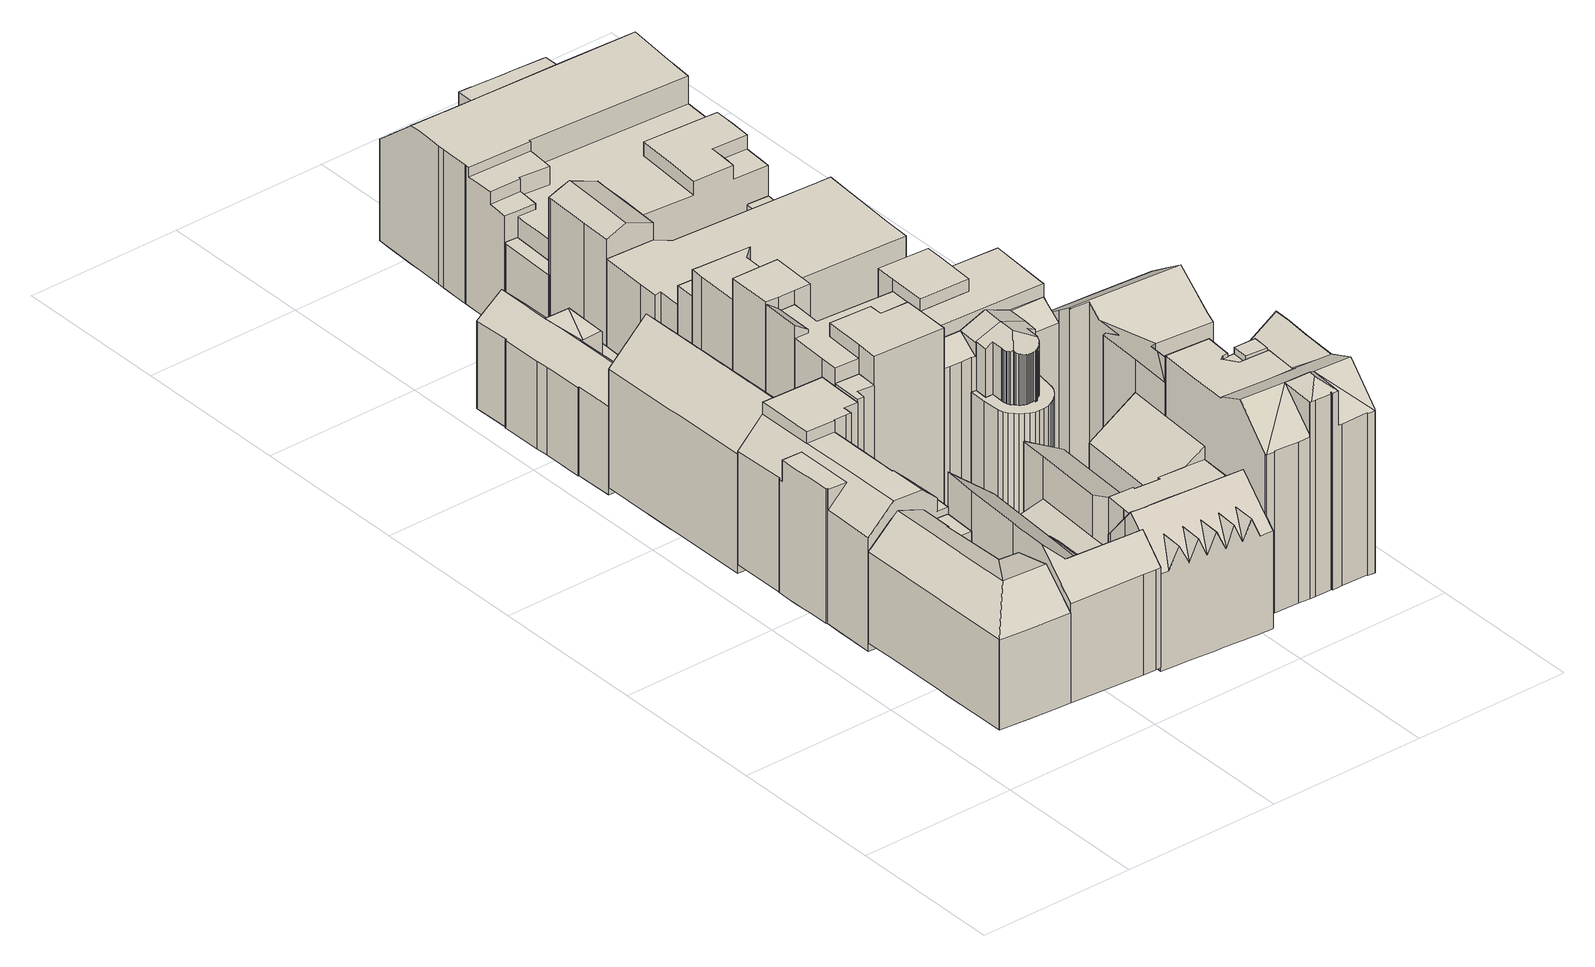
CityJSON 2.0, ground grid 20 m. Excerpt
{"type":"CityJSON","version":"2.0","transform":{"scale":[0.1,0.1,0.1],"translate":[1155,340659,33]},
"CityObjects":{
"building1":{"type":"Building","attributes":{"measuredHeight":15.45,"roofType":"SATTELDACH","HoeheDach":"55","NiedrigsteTraufeDesGebaeudes":"51","Blattnummer":"102081","HoeheGrund":"40"},"geometry":[{"type":"Solid","lod":"2","boundaries":[[[[0,1,2,3]],[[3,4,5,0]],[[6,2,1,7]],[[8,9,10,11]],[[12,13,14,15,16,17,18,19,20,21,22]],[[23,24,25,26,27,28,17,16,15,14,13,12,22,29]],[[7,30,31,32,33,8,11,34,35,36,37,38,28,27,26,25,24,23,29,39,40,6]],[[41,42,43,44,45,46,18,17]],[[20,19,18,47,48,49,5,4,21]],[[21,4,3,2,6,40,39,29,22]],[[37,36,35,44,43,42,41,38]],[[48,47,9,8,33,32,31,49]],[[44,35,34,11,10,45]],[[30,7,1,0,5,49,31]],[[38,41,17,28]],[[46,45,10,9,47,18]]]]}]},
"building2":{"type":"Building","attributes":{"measuredHeight":19.48,"roofType":"PULTDACH","HoeheDach":"58","NiedrigsteTraufeDesGebaeudes":"53","Blattnummer":"102081","HoeheGrund":"39"},"geometry":[{"type":"Solid","lod":"2","boundaries":[[[[50,51,52,53,54,55,56,57]],[[58,59,60,61]],[[62,63,64,65,66,67]],[[68,69,70,71]],[[71,70,72,73]],[[74,57,56]],[[55,54,75]],[[76,53,52,77]],[[78,79,80,81]],[[81,80,82,83]],[[67,60,59,62]],[[84,85,86,87]],[[87,86,88,89]],[[89,88,90,91]],[[91,90,92,93]],[[93,92,94,95]],[[74,56,55,75,96,97,98,99,100,81,83,72,70,69]],[[101,102,103,77,52,51,50,57,74,69,68]],[[83,82,104,105,85,84,106,107,108,73,72]],[[109,110,111,112,63,62,59,58,98,97,113]],[[61,60,67,66,65,114,115,116,117,118,119]],[[79,78,120,121,122,119,118,123,124,125,126,127,128]],[[89,91,93,95,129,130,127,126,125,124,123,118,117,116,115,114,131,112,111,110,109,113,132,133,76,77,103,102,101,68,71,73,108,107,106,84,87]],[[80,79,128,134,135,94,92,90,88,86,85,105,104,82]],[[100,99,98,58,61,119,122,121,120,78,81]],[[97,96,75,54,53,76,133,132,113]],[[112,131,114,65,64,63]],[[129,95,94,135,134,130]],[[130,134,128,127]]]]}]},
"building3":{"type":"Building","children":["building3-1","building3-2"]},
"building3-1":{"type":"BuildingPart","attributes":{"measuredHeight":18.02,"roofType":"PULTDACH","HoeheDach":"58","NiedrigsteTraufeDesGebaeudes":"52","Blattnummer":"102081","HoeheGrund":"40"},"parents":["building3"],"geometry":[{"type":"Solid","lod":"2","boundaries":[[[[136,137,138,139,140,141,142,143,144,145]],[[146,147,148,149]],[[149,148,150,35]],[[151,143,142,7]],[[7,142,141,6]],[[6,141,140,152]],[[152,140,139,153]],[[153,139,138,154]],[[155,156,157,158]],[[158,157,159,160]],[[161,162,163,146,149,35,164,11,151,7,6,152,153,154,165,155,158,160]],[[150,145,144,143,151,11,164,35]],[[166,162,161,160,159,167]],[[155,165,154,138,137,156]],[[163,162,166,168,147,146]],[[167,159,157,156,137,136]],[[148,147,168,166,167,136,145,150]]]]}]},
"building3-2":{"type":"BuildingPart","attributes":{"measuredHeight":11.21,"roofType":"PULTDACH","HoeheDach":"52","NiedrigsteTraufeDesGebaeudes":"51","Blattnummer":"102081","HoeheGrund":"41"},"parents":["building3"],"geometry":[{"type":"Solid","lod":"2","boundaries":[[[[169,170,171,172]],[[173,174,175,176]],[[173,172,171,174]],[[174,171,170,175]],[[175,170,169,176]],[[176,169,172,173]]]]}]},
"building4":{"type":"Building","attributes":{"measuredHeight":20.31,"roofType":"SATTELDACH","HoeheDach":"58","NiedrigsteTraufeDesGebaeudes":"52","Blattnummer":"102081","HoeheGrund":"37"},"geometry":[{"type":"Solid","lod":"2","boundaries":[[[[177,178,179,180,181,182]],[[180,183,184,185,181]],[[186,185,184,187]],[[187,184,183,188]],[[189,190,191,179,178,177,182,192]],[[193,188,183,180,179,191]],[[181,185,186,194,192,182]],[[188,193,191,190,189,192,194,186,187]]]]}]},
"building5":{"type":"Building","attributes":{"measuredHeight":9.86,"roofType":"PULTDACH","HoeheDach":"50","NiedrigsteTraufeDesGebaeudes":"48","Blattnummer":"102081","HoeheGrund":"40"},"geometry":[{"type":"Solid","lod":"2","boundaries":[[[[195,196,197,198,199,200,201]],[[202,203,204,205,206,207,208]],[[202,201,200,203]],[[203,200,199,204]],[[204,199,198,205]],[[205,198,197,206]],[[206,197,196,207]],[[207,196,195,208]],[[208,195,201,202]]]]}]},
"building6":{"type":"Building","children":["building6-1","building6-2","building6-3"]},
"building6-1":{"type":"BuildingPart","attributes":{"measuredHeight":5.48,"roofType":"FLACHDACH","HoeheDach":"42","NiedrigsteTraufeDesGebaeudes":"42","Blattnummer":"102081","HoeheGrund":"36"},"parents":["building6"],"geometry":[{"type":"Solid","lod":"2","boundaries":[[[[209,210,211,212,213,214,215,216,217,218,219]],[[220,221,222,223,224,225,226,227,228,229,230]],[[230,229,210,209]],[[229,228,211,210]],[[228,227,212,211]],[[227,226,213,212]],[[226,225,214,213]],[[225,224,215,214]],[[224,223,216,215]],[[223,222,217,216]],[[222,221,218,217]],[[221,220,219,218]],[[220,230,209,219]]]]}]},
"building6-2":{"type":"BuildingPart","attributes":{"measuredHeight":4.28,"roofType":"FLACHDACH","HoeheDach":"41","NiedrigsteTraufeDesGebaeudes":"41","Blattnummer":"102081","HoeheGrund":"37"},"parents":["building6"],"geometry":[{"type":"Solid","lod":"2","boundaries":[[[[231,232,233,234,235,236,237]],[[238,239,240,241,242,243,244]],[[244,243,232,231]],[[243,242,233,232]],[[242,241,234,233]],[[241,240,235,234]],[[240,239,236,235]],[[239,238,237,236]],[[238,244,231,237]]]]}]},
"building6-3":{"type":"BuildingPart","attributes":{"measuredHeight":14.15,"roofType":"SATTELDACH","HoeheDach":"51","NiedrigsteTraufeDesGebaeudes":"48","Blattnummer":"102081","HoeheGrund":"36"},"parents":["building6"],"geometry":[{"type":"Solid","lod":"2","boundaries":[[[[245,246,247]],[[248,249,245,247]],[[246,250,251,252]],[[245,253,254,250,246]],[[249,255,253,245]],[[255,256,257,254,253]],[[258,259,260,261]],[[262,263,264,265]],[[265,264,266,267]],[[267,266,268,269]],[[269,268,270,271]],[[272,257,256,273]],[[274,275,276,277,273,256,255,249,248,278]],[[279,280,281,271,270,282,283,284,259,258]],[[277,276,275,274,285,286,287,288,262,265,267,269,271,281,280,279,258,261,289,290,291,292,293,294,295,296,297,272,273]],[[284,283,282,270,268,266,264,263,298,299,247,300,301,302,303,304,260,259]],[[301,300,247,246,252,305,306,307,302]],[[308,309,310,287,286,285,274,278]],[[257,272,297,296,251,250,254]],[[305,252,251,296,295,294]],[[306,305,294,293,292,307]],[[288,287,310,298,263,262]],[[302,307,292,291,290,303]],[[289,261,260,304,303,290]],[[299,298,310,309,308,278,248,247]]]]}]},
"building7":{"type":"Building","children":["building7-1","building7-2"]},
"building7-1":{"type":"BuildingPart","attributes":{"measuredHeight":17.46,"roofType":"SATTELDACH","HoeheDach":"57","NiedrigsteTraufeDesGebaeudes":"51","Blattnummer":"102081","HoeheGrund":"39"},"parents":["building7"],"geometry":[{"type":"Solid","lod":"2","boundaries":[[[[311,312,313,314,315,316,317,318]],[[319,320,321,322,323,324,325,326,327]],[[328,329,330]],[[331,332,312]],[[333,329,328]],[[334,335,336,337,338,339,340,341,342,332]],[[343,344,333]],[[345,344,343]],[[346,347,345]],[[348,347,346]],[[349,350,351]],[[336,352,353,354,355,356]],[[357,350,349]],[[358,359,357]],[[360,361,359,358]],[[362,317,316,363]],[[363,316,315,364]],[[365,327,326,366]],[[366,326,325,367]],[[367,325,324,368]],[[368,324,323,369]],[[369,323,322,370]],[[371,319,327,365]],[[312,332,313]],[[313,332,342,314]],[[320,341,340,321]],[[372,339,338,373]],[[356,337,336]],[[374,355,354,375]],[[375,354,353,376]],[[335,352,336]],[[377,378,379,380]],[[380,379,381,382]],[[330,329,333,344,345,347,348,351,350,357,359,361,383,384,381,379,378,385,386,387,388,389,390,391,392,393,394,331,312,311,318,395]],[[396,397,398,399,400,401,402,403,404,405,406,407,408,409,410,382,381,384,383,361,360,358,357,349,351,348,346,345,343,333,328,330,395,411]],[[378,377,412,413,414,415,376,353,352,335,334,416,417,385]],[[331,394,393,392,391,390,389,388,387,386,385,417,416,334,332]],[[376,415,414,413,412,377,380,382,410,409,408,407,406,405,404,403,402,401,400,399,398,397,396,411,418,362,363,364,419,420,371,365,366,367,368,369,370,421,372,373,422,374,375]],[[338,337,356,355,374,422,373]],[[342,341,320,319,371,420,419]],[[372,421,370,322,321,340,339]],[[314,342,419,364,315]],[[395,318,317,362,418,411]]]]}]},
"building7-2":{"type":"BuildingPart","attributes":{"measuredHeight":7.31,"roofType":"FLACHDACH","HoeheDach":"46","NiedrigsteTraufeDesGebaeudes":"46","Blattnummer":"102081","HoeheGrund":"39"},"parents":["building7"],"geometry":[{"type":"Solid","lod":"2","boundaries":[[[[370,374,373,372]],[[423,424,425,426]],[[426,425,374,370]],[[425,424,373,374]],[[424,423,372,373]],[[423,426,370,372]]]]}]},
"building8":{"type":"Building","children":["building8-1","building8-2","building8-3","building8-4","building8-5","building8-6"]},
"building8-1":{"type":"BuildingPart","attributes":{"measuredHeight":26.69,"roofType":"FLACHDACH","HoeheDach":"67","NiedrigsteTraufeDesGebaeudes":"60","Blattnummer":"102081","HoeheGrund":"40"},"parents":["building8"],"geometry":[{"type":"Solid","lod":"2","boundaries":[[[[427,428,429,430]],[[431,432,433,434,435,436,428,427]],[[437,438,439,440,428,441]],[[442,443,444,445,446,447,448,439,438]],[[440,449,428]],[[448,449,440,439]],[[450,451,452,453,449,454]],[[453,455,456,449]],[[457,458,459,460,461]],[[462,427,430,463]],[[464,435,434,465]],[[465,434,433,466]],[[466,433,432,467]],[[432,431,467]],[[467,431,427,462]],[[468,469,470,471]],[[471,470,472,473]],[[473,472,474,475]],[[475,474,476,477]],[[436,441,428]],[[478,437,441,479]],[[480,447,446,481]],[[481,446,445,482]],[[482,445,444,483]],[[449,448,454]],[[484,452,451,485]],[[485,451,450,486]],[[487,455,453,488]],[[489,461,460]],[[490,491,492,493]],[[493,492,494,495]],[[495,494,496,497]],[[497,496,498,499]],[[500,489,460,501,502,503,504,505,506,476,474,472,470,469,507,508]],[[430,429,509,508,507,469,468,510,511,512,463]],[[455,487,513,514,515,516,458,457,456]],[[499,517,515,514,513,487,488,484,485,486,518,480,481,482,483,519,520,521,478,479,464,465,466,467,462,463,512,511,510,468,471,473,475,477,522,523,524,525,526,527,490,493,495,497]],[[428,449,456,457,461,528,509,429]],[[504,503,502,526,525,524,523,505]],[[518,486,450,454,448,447,480]],[[515,517,499,498,529,516]],[[501,459,491,490,527,526,502]],[[488,453,452,484]],[[459,501,460]],[[519,483,444,443,442,520]],[[521,520,442,438,437,478]],[[506,505,523,522,477,476]],[[528,461,489,500,508,509]],[[479,441,436,435,464]],[[458,516,529,498,496,494,492,491,459]]]]}]},
"building8-2":{"type":"BuildingPart","attributes":{"measuredHeight":12.61,"roofType":"FLACHDACH","HoeheDach":"53","NiedrigsteTraufeDesGebaeudes":"53","Blattnummer":"102081","HoeheGrund":"41"},"parents":["building8"],"geometry":[{"type":"Solid","lod":"2","boundaries":[[[[530,531,532,533]],[[534,535,536,537]],[[537,536,531,530]],[[536,535,532,531]],[[535,534,533,532]],[[534,537,530,533]]]]}]},
"building8-3":{"type":"BuildingPart","attributes":{"measuredHeight":23.19,"roofType":"FLACHDACH","HoeheDach":"64","NiedrigsteTraufeDesGebaeudes":"64","Blattnummer":"102081","HoeheGrund":"40"},"parents":["building8"],"geometry":[{"type":"Solid","lod":"2","boundaries":[[[[538,539,540,541]],[[542,543,544,545]],[[545,544,539,538]],[[544,543,540,539]],[[543,542,541,540]],[[542,545,538,541]]]]}]},
"building8-4":{"type":"BuildingPart","attributes":{"measuredHeight":22.94,"roofType":"SATTELDACH","HoeheDach":"60","NiedrigsteTraufeDesGebaeudes":"56","Blattnummer":"102081","HoeheGrund":"37"},"parents":["building8"],"geometry":[{"type":"Solid","lod":"2","boundaries":[[[[546,547,548]],[[549,550,551]],[[552,546,548,553]],[[554,555,556,557]],[[557,556,558,559]],[[560,561,562,563]],[[563,562,564,565]],[[566,567,568,569]],[[570,571,572,573]],[[574,575,576,577]],[[577,578,570,573,579,580,581,582,552,553,554,557,559,583,566,569,584,585,586,587,588,589,560,563,565,590,574]],[[551,550,561,560,589,588]],[[587,586,585,591,592,549,551,588]],[[579,573,572,593,594,580]],[[571,570,578,577,576,595]],[[596,575,574,590,565,564]],[[568,597,591,585,584,569]],[[581,580,594,598]],[[558,599,567,566,583,559]],[[552,582,581,598,547,546]],[[548,555,554,553]],[[600,595,576,575,596,564,562,561,550]],[[549,592,591,597,593,572,571,595,600,550]],[[547,598,594,593,597,568,567,599,558,556,555,548]]]]}]},
"building8-5":{"type":"BuildingPart","attributes":{"measuredHeight":7.15,"roofType":"FLACHDACH","HoeheDach":"47","NiedrigsteTraufeDesGebaeudes":"47","Blattnummer":"102081","HoeheGrund":"40"},"parents":["building8"],"geometry":[{"type":"Solid","lod":"2","boundaries":[[[[601,602,603,604,605,606,607,608,609,610,611,612,613]],[[614,615,616,617,618,619,620,621,622,623,624,625,626]],[[626,625,602,601]],[[625,624,603,602]],[[624,623,604,603]],[[623,622,605,604]],[[622,621,606,605]],[[621,620,607,606]],[[620,619,608,607]],[[619,618,609,608]],[[618,617,610,609]],[[617,616,611,610]],[[616,615,612,611]],[[615,614,613,612]],[[614,626,601,613]]]]}]},
"building8-6":{"type":"BuildingPart","attributes":{"measuredHeight":22.42,"roofType":"FLACHDACH","HoeheDach":"63","NiedrigsteTraufeDesGebaeudes":"63","Blattnummer":"102081","HoeheGrund":"41"},"parents":["building8"],"geometry":[{"type":"Solid","lod":"2","boundaries":[[[[538,541,627,628,629,630]],[[631,632,633,634,635,636]],[[636,635,541,538]],[[635,634,627,541]],[[634,633,628,627]],[[633,632,629,628]],[[632,631,630,629]],[[631,636,538,630]]]]}]},
"building9":{"type":"Building","children":["building9-1","building9-2","building9-3","building9-4","building9-5","building9-6","building9-7","building9-8","building9-9","building9-10","building9-11","building9-12","building9-13","building9-14","building9-15","building9-16","building9-17","building9-18","building9-19","building9-20","building9-21"]},
"building9-1":{"type":"BuildingPart","attributes":{"measuredHeight":20.17,"roofType":"FLACHDACH","HoeheDach":"57","NiedrigsteTraufeDesGebaeudes":"57","Blattnummer":"102081","HoeheGrund":"37"},"parents":["building9"],"geometry":[{"type":"Solid","lod":"2","boundaries":[[[[637,638,639,640,641,642]],[[643,644,645,646,647,648]],[[648,647,638,637]],[[647,646,639,638]],[[646,645,640,639]],[[645,644,641,640]],[[644,643,642,641]],[[643,648,637,642]]]]}]},
"building9-2":{"type":"BuildingPart","attributes":{"measuredHeight":13.59,"roofType":"FLACHDACH","HoeheDach":"52","NiedrigsteTraufeDesGebaeudes":"52","Blattnummer":"102081","HoeheGrund":"39"},"parents":["building9"],"geometry":[{"type":"Solid","lod":"2","boundaries":[[[[649,650,651,652,653,654,655,656,657,658,659,660,661,662,663,664,665,666,667,668,669,670,671,672,673,674,675,676,677,678,679,680,681,682,683,684,685,686,687,688,689,690,691,692,693,694,695,696,697,698,699,700,701,702,703,704,705,706,707,708,709]],[[710,711,712,713,714,715,716,717,718,719,720,721,722,723,724,725,726,727,728,729,730,731,732,733,734,735,736,737,738,739,740,741,742,743,744,745,746,747,748,749,750,751,752,753,754,755,756,757,758,759,760,761,762,763,764,765,766,767,768,769,770]],[[770,769,650,649]],[[769,768,651,650]],[[768,767,652,651]],[[767,766,653,652]],[[766,765,654,653]],[[765,764,655,654]],[[764,763,656,655]],[[763,762,657,656]],[[762,761,658,657]],[[761,760,659,658]],[[760,759,660,659]],[[759,758,661,660]],[[758,757,662,661]],[[757,756,663,662]],[[756,755,664,663]],[[755,754,665,664]],[[754,753,666,665]],[[753,752,667,666]],[[752,751,668,667]],[[751,750,669,668]],[[750,749,670,669]],[[749,748,671,670]],[[748,747,672,671]],[[747,746,673,672]],[[746,745,674,673]],[[745,744,675,674]],[[744,743,676,675]],[[743,742,677,676]],[[742,741,678,677]],[[741,740,679,678]],[[740,739,680,679]],[[739,738,681,680]],[[738,737,682,681]],[[737,736,683,682]],[[736,735,684,683]],[[735,734,685,684]],[[734,733,686,685]],[[733,732,687,686]],[[732,731,688,687]],[[731,730,689,688]],[[730,729,690,689]],[[729,728,691,690]],[[728,727,692,691]],[[727,726,693,692]],[[726,725,694,693]],[[725,724,695,694]],[[724,723,696,695]],[[723,722,697,696]],[[722,721,698,697]],[[721,720,699,698]],[[720,719,700,699]],[[719,718,701,700]],[[718,717,702,701]],[[717,716,703,702]],[[716,715,704,703]],[[715,714,705,704]],[[714,713,706,705]],[[713,712,707,706]],[[712,711,708,707]],[[711,710,709,708]],[[710,770,649,709]]]]}]},
"building9-3":{"type":"BuildingPart","attributes":{"measuredHeight":18.76,"roofType":"FLACHDACH","HoeheDach":"55","NiedrigsteTraufeDesGebaeudes":"55","Blattnummer":"102081","HoeheGrund":"36"},"parents":["building9"],"geometry":[{"type":"Solid","lod":"2","boundaries":[[[[771,772,773,774]],[[775,776,777,778]],[[778,777,772,771]],[[777,776,773,772]],[[776,775,774,773]],[[775,778,771,774]]]]}]},
"building9-4":{"type":"BuildingPart","attributes":{"measuredHeight":21.08,"roofType":"FLACHDACH","HoeheDach":"57","NiedrigsteTraufeDesGebaeudes":"57","Blattnummer":"102081","HoeheGrund":"36"},"parents":["building9"],"geometry":[{"type":"Solid","lod":"2","boundaries":[[[[779,780,781,782,783]],[[784,785,786,787,788]],[[788,787,780,779]],[[787,786,781,780]],[[786,785,782,781]],[[785,784,783,782]],[[784,788,779,783]]]]}]},
"building9-5":{"type":"BuildingPart","attributes":{"measuredHeight":9.81,"roofType":"FLACHDACH","HoeheDach":"44","NiedrigsteTraufeDesGebaeudes":"44","Blattnummer":"102081","HoeheGrund":"34"},"parents":["building9"],"geometry":[{"type":"Solid","lod":"2","boundaries":[[[[789,790,791,792,793,794]],[[795,796,797,798,799,800]],[[800,799,790,789]],[[799,798,791,790]],[[798,797,792,791]],[[797,796,793,792]],[[796,795,794,793]],[[795,800,789,794]]]]}]},
"building9-6":{"type":"BuildingPart","attributes":{"measuredHeight":9.54,"roofType":"FLACHDACH","HoeheDach":"45","NiedrigsteTraufeDesGebaeudes":"45","Blattnummer":"102081","HoeheGrund":"36"},"parents":["building9"],"geometry":[{"type":"Solid","lod":"2","boundaries":[[[[801,802,803,804,805]],[[806,807,808,809,810]],[[810,809,802,801]],[[809,808,803,802]],[[808,807,804,803]],[[807,806,805,804]],[[806,810,801,805]]]]}]},
"building9-7":{"type":"BuildingPart","attributes":{"measuredHeight":19.55,"roofType":"FLACHDACH","HoeheDach":"58","NiedrigsteTraufeDesGebaeudes":"58","Blattnummer":"102081","HoeheGrund":"39"},"parents":["building9"],"geometry":[{"type":"Solid","lod":"2","boundaries":[[[[811,812,813,814,815,816]],[[817,818,819,820,821,822]],[[822,821,812,811]],[[821,820,813,812]],[[820,819,814,813]],[[819,818,815,814]],[[818,817,816,815]],[[817,822,811,816]]]]}]},
"building9-8":{"type":"BuildingPart","attributes":{"measuredHeight":23.79,"roofType":"PULTDACH","HoeheDach":"62","NiedrigsteTraufeDesGebaeudes":"61","Blattnummer":"102081","HoeheGrund":"38"},"parents":["building9"],"geometry":[{"type":"Solid","lod":"2","boundaries":[[[[823,824,825,826]],[[827,828,829,830]],[[827,826,825,828]],[[828,825,824,829]],[[829,824,823,830]],[[830,823,826,827]]]]}]},
"building9-9":{"type":"BuildingPart","attributes":{"measuredHeight":17.1,"roofType":"FLACHDACH","HoeheDach":"53","NiedrigsteTraufeDesGebaeudes":"53","Blattnummer":"102081","HoeheGrund":"36"},"parents":["building9"],"geometry":[{"type":"Solid","lod":"2","boundaries":[[[[831,832,833,834,835,836,837,838]],[[839,840,841,842,843,844,845,846]],[[846,845,832,831]],[[845,844,833,832]],[[844,843,834,833]],[[843,842,835,834]],[[842,841,836,835]],[[841,840,837,836]],[[840,839,838,837]],[[839,846,831,838]]]]}]},
"building9-10":{"type":"BuildingPart","attributes":{"measuredHeight":18.32,"roofType":"FLACHDACH","HoeheDach":"53","NiedrigsteTraufeDesGebaeudes":"53","Blattnummer":"102081","HoeheGrund":"34"},"parents":["building9"],"geometry":[{"type":"Solid","lod":"2","boundaries":[[[[847,848,849,850,851,852,853,854,855,856,857,858,859,860,861]],[[862,863,864,865,866,867,868,869,870,871,872,873,874,875,876]],[[876,875,848,847]],[[875,874,849,848]],[[874,873,850,849]],[[873,872,851,850]],[[872,871,852,851]],[[871,870,853,852]],[[870,869,854,853]],[[869,868,855,854]],[[868,867,856,855]],[[867,866,857,856]],[[866,865,858,857]],[[865,864,859,858]],[[864,863,860,859]],[[863,862,861,860]],[[862,876,847,861]]]]}]},
"building9-11":{"type":"BuildingPart","attributes":{"measuredHeight":17.68,"roofType":"FLACHDACH","HoeheDach":"52","NiedrigsteTraufeDesGebaeudes":"47","Blattnummer":"102081","HoeheGrund":"34"},"parents":["building9"],"geometry":[{"type":"Solid","lod":"2","boundaries":[[[[877,878,879,880,881]],[[882,883,884,885,886,887]],[[888,889,890,891,892,893,894,895,896,897,898,899,900,901,902,903]],[[896,904,905,897]],[[906,907,908,909,910,904,896]],[[895,911,912,913,906,896]],[[914,915,916,917,918,919,920,921,912,922]],[[923,924,925,926,927,928,914]],[[893,929,930,923,914]],[[931,884,883,932]],[[879,882,887,880]],[[933,902,901,934]],[[934,901,900,935]],[[935,900,899,936]],[[937,892,891,938]],[[938,891,890,939]],[[939,890,889,940]],[[885,888,903,886]],[[941,942,943,944]],[[944,943,945,946]],[[946,945,947,948]],[[949,910,909,950]],[[950,909,908,951]],[[951,908,907,952]],[[912,911,922]],[[922,911,895]],[[912,921,913]],[[953,920,919,954]],[[954,919,918,955]],[[955,918,917,956]],[[956,917,916,957]],[[928,915,914]],[[958,925,924,959]],[[959,924,923,960]],[[960,923,930,961]],[[961,930,929,962]],[[963,964,965,966]],[[967,937,938,939,940,968,931,932,969,970,971,972,973,974,933,934,935,936,975,976,977,978,963,966,979,941,944,946,948,980,949,950,951,952,981,982,953,954,955,956,957,983,984,985,958,959,960,961,962]],[[899,898,897,905,986,964,963,978,977,976,975,936]],[[894,893,914,922,895]],[[881,880,887,886,903,902,933,974,973,972]],[[937,967,962,929,893,892]],[[904,910,949,980,948,947]],[[906,913,921,920,953,982,981,952,907]],[[926,925,958,985,984,927]],[[915,928,927,984,983,957,916]],[[941,979,966,965,987,942]],[[885,884,931,968,940,889,888]],[[971,970,878,877,881,972]],[[879,878,970,969,932,883,882]],[[904,947,945,943,942,987,965,964,986,905]]]]}]},
"building9-12":{"type":"BuildingPart","attributes":{"measuredHeight":23.64,"roofType":"FLACHDACH","HoeheDach":"62","NiedrigsteTraufeDesGebaeudes":"62","Blattnummer":"102081","HoeheGrund":"38"},"parents":["building9"],"geometry":[{"type":"Solid","lod":"2","boundaries":[[[[988,989,990,991,992,993,994,995]],[[996,997,998,999,1000,1001,1002,1003]],[[1003,1002,989,988]],[[1002,1001,990,989]],[[1001,1000,991,990]],[[1000,999,992,991]],[[999,998,993,992]],[[998,997,994,993]],[[997,996,995,994]],[[996,1003,988,995]]]]}]},
"building9-13":{"type":"BuildingPart","attributes":{"measuredHeight":21.74,"roofType":"WALMDACH","HoeheDach":"60","NiedrigsteTraufeDesGebaeudes":"57","Blattnummer":"102081","HoeheGrund":"38"},"parents":["building9"],"geometry":[{"type":"Solid","lod":"2","boundaries":[[[[1004,1005,1006,1007,1008,1009,1010,1011,1012,1013,1014,1015,1016]],[[1015,1014,1017,1018,1019]],[[1020,1021,1022,1023,1024,1025,1026,1027,1028,1029,1030,1031,1032,1033,1034,1035,1036,1037,1038,1039,1040,1041,1042,1043,1013,1012]],[[1043,1044,1045,1046,1047,1048,1049,1014,1013]],[[1049,1050,1051,1052,1017,1014]],[[1053,1054,1055,1056]],[[1056,1055,1057,1058]],[[1059,1012,1011,1060]],[[1060,1011,1010,1061]],[[1061,1010,1009,1062]],[[1062,1009,1008,1063]],[[1063,1008,1007,1064]],[[1064,1007,1006,1065]],[[1065,1006,1005,1066]],[[1066,1005,1004,1067]],[[1067,1004,1016,1068]],[[1069,1019,1018]],[[1070,1042,1041,1071]],[[1071,1041,1040,1072]],[[1072,1040,1039,1073]],[[1073,1039,1038,1074]],[[1074,1038,1037,1075]],[[1075,1037,1036,1076]],[[1076,1036,1035,1077]],[[1077,1035,1034,1078]],[[1078,1034,1033,1079]],[[1079,1033,1032,1080]],[[1080,1032,1031,1081]],[[1081,1031,1030,1082]],[[1082,1030,1029,1083]],[[1083,1029,1028,1084]],[[1084,1028,1027,1085]],[[1085,1027,1026,1086]],[[1086,1026,1025,1087]],[[1087,1025,1024,1088]],[[1088,1024,1023,1089]],[[1089,1023,1022,1090]],[[1090,1022,1021,1091]],[[1091,1021,1020,1092]],[[1092,1020,1012,1059]],[[1093,1048,1047,1094]],[[1094,1047,1046,1095]],[[1095,1046,1045,1096]],[[1096,1045,1044,1097]],[[1052,1051,1098]],[[1099,1100,1101,1102]],[[1103,1104,1105,1106]],[[1107,1018,1017,1052,1108,1109,1110,1111,1112,1113,1106,1105]],[[1114,1099,1102,1115,1116,1117,1093,1094,1095,1096,1097,1118,1070,1071,1072,1073,1074,1075,1076,1077,1078,1079,1080,1081,1082,1083,1084,1085,1086,1087,1088,1089,1090,1091,1092,1059,1060,1061,1062,1063,1064,1065,1066,1067,1068,1119,1120,1053,1056,1058,1121,1103,1106,1113,1112,1111,1110,1109]],[[1122,1100,1099,1114,1109,1108]],[[1115,1102,1101,1098,1051,1050,1116]],[[1093,1117,1116,1050,1049,1048]],[[1042,1070,1118,1097,1044,1043]],[[1016,1015,1119,1068]],[[1121,1058,1057,1123,1104,1103]],[[1120,1119,1015,1019,1069,1054,1053]],[[1101,1100,1122,1108,1052,1098]],[[1123,1057,1055,1054,1069,1018,1107,1105,1104]]]]}]},
"building9-14":{"type":"BuildingPart","attributes":{"measuredHeight":23.45,"roofType":"FLACHDACH","HoeheDach":"60","NiedrigsteTraufeDesGebaeudes":"60","Blattnummer":"102081","HoeheGrund":"37"},"parents":["building9"],"geometry":[{"type":"Solid","lod":"2","boundaries":[[[[1124,1125,1126,1127,1128,1129,1130,1131,1132,1133,1134,1135,1136,1137,1138,1139,1140,1141,1142,1143]],[[1144,1145,1146,1147,1148,1149,1150,1151,1152,1153,1154,1155,1156,1157,1158,1159,1160,1161,1162,1163]],[[1163,1162,1125,1124]],[[1162,1161,1126,1125]],[[1161,1160,1127,1126]],[[1160,1159,1128,1127]],[[1159,1158,1129,1128]],[[1158,1157,1130,1129]],[[1157,1156,1131,1130]],[[1156,1155,1132,1131]],[[1155,1154,1133,1132]],[[1154,1153,1134,1133]],[[1153,1152,1135,1134]],[[1152,1151,1136,1135]],[[1151,1150,1137,1136]],[[1150,1149,1138,1137]],[[1149,1148,1139,1138]],[[1148,1147,1140,1139]],[[1147,1146,1141,1140]],[[1146,1145,1142,1141]],[[1145,1144,1143,1142]],[[1144,1163,1124,1143]]]]}]},
"building9-15":{"type":"BuildingPart","attributes":{"measuredHeight":6.41,"roofType":"FLACHDACH","HoeheDach":"41","NiedrigsteTraufeDesGebaeudes":"41","Blattnummer":"102081","HoeheGrund":"35"},"parents":["building9"],"geometry":[{"type":"Solid","lod":"2","boundaries":[[[[1164,1165,1166,1167,1168,1169,1170,1171,1172,1173,1174]],[[1175,1176,1177,1178,1179,1180,1181,1182,1183,1184,1185]],[[1185,1184,1165,1164]],[[1184,1183,1166,1165]],[[1183,1182,1167,1166]],[[1182,1181,1168,1167]],[[1181,1180,1169,1168]],[[1180,1179,1170,1169]],[[1179,1178,1171,1170]],[[1178,1177,1172,1171]],[[1177,1176,1173,1172]],[[1176,1175,1174,1173]],[[1175,1185,1164,1174]]]]}]},
"building9-16":{"type":"BuildingPart","attributes":{"measuredHeight":6.57,"roofType":"FLACHDACH","HoeheDach":"41","NiedrigsteTraufeDesGebaeudes":"41","Blattnummer":"102081","HoeheGrund":"34"},"parents":["building9"],"geometry":[{"type":"Solid","lod":"2","boundaries":[[[[1186,1187,1188,1189,1190,1191,1192,1193,1194,1195,1196,1197,1198,1199]],[[1200,1201,1202,1203,1204,1205,1206,1207,1208,1209,1210,1211,1212,1213]],[[1213,1212,1187,1186]],[[1212,1211,1188,1187]],[[1211,1210,1189,1188]],[[1210,1209,1190,1189]],[[1209,1208,1191,1190]],[[1208,1207,1192,1191]],[[1207,1206,1193,1192]],[[1206,1205,1194,1193]],[[1205,1204,1195,1194]],[[1204,1203,1196,1195]],[[1203,1202,1197,1196]],[[1202,1201,1198,1197]],[[1201,1200,1199,1198]],[[1200,1213,1186,1199]]]]}]},
"building9-17":{"type":"BuildingPart","attributes":{"measuredHeight":15.66,"roofType":"FLACHDACH","HoeheDach":"50","NiedrigsteTraufeDesGebaeudes":"48","Blattnummer":"102081","HoeheGrund":"34"},"parents":["building9"],"geometry":[{"type":"Solid","lod":"2","boundaries":[[[[1214,1215,1216,1217]],[[1217,1216,1218,1219]],[[1219,1218,1220,1221]],[[1221,1220,1222,1223]],[[1223,1222,1224,1225]],[[1225,1224,1226,1227]],[[1227,1226,1228,1229]],[[1230,1231,1232,1233]],[[1234,1235,1236,1237]],[[1237,1236,1238,1239]],[[1240,1241,1242,1243]],[[1244,1245,1246,1247]],[[1248,1249,1242,1241,1250,1251,1252,1253,1254,1255]],[[1256,1257,1258,1259,1260,1261,1262,1248,1255,1263,1215,1214]],[[1240,1264,1260,1259,1265,1266,1267,1268,1247,1246,1269,1251,1250,1241]],[[1247,1268,1267,1266,1265,1259,1258,1257,1256,1214,1217,1219,1221,1223,1225,1227,1229,1270,1271,1230,1233,1272,1234,1237,1239,1273,1274,1244]],[[1226,1224,1222,1220,1218,1216,1215,1263,1275,1276,1277,1269,1246,1245,1278,1279,1238,1236,1235,1280,1232,1231,1281,1282,1228]],[[1228,1282,1281,1231,1230,1271,1270,1229]],[[1279,1278,1245,1244,1274,1273,1239,1238]],[[1252,1251,1269,1277,1276,1253]],[[1262,1283,1243,1242,1249,1248]],[[1255,1254,1253,1276,1275,1263]],[[1232,1280,1235,1234,1272,1233]],[[1261,1260,1264,1240,1243,1283,1262]]]]}]},
"building9-18":{"type":"BuildingPart","attributes":{"measuredHeight":24.74,"roofType":"FLACHDACH","HoeheDach":"62","NiedrigsteTraufeDesGebaeudes":"62","Blattnummer":"102081","HoeheGrund":"37"},"parents":["building9"],"geometry":[{"type":"Solid","lod":"2","boundaries":[[[[1284,1285,1286,1287,1288,1289]],[[1290,1291,1292,1293,1294,1295]],[[1295,1294,1285,1284]],[[1294,1293,1286,1285]],[[1293,1292,1287,1286]],[[1292,1291,1288,1287]],[[1291,1290,1289,1288]],[[1290,1295,1284,1289]]]]}]},
"building9-19":{"type":"BuildingPart","attributes":{"measuredHeight":25.46,"roofType":"FLACHDACH","HoeheDach":"62","NiedrigsteTraufeDesGebaeudes":"62","Blattnummer":"102081","HoeheGrund":"37"},"parents":["building9"],"geometry":[{"type":"Solid","lod":"2","boundaries":[[[[1296,1297,1298,1299,1300,1301]],[[1302,1303,1304,1305,1306,1307]],[[1307,1306,1297,1296]],[[1306,1305,1298,1297]],[[1305,1304,1299,1298]],[[1304,1303,1300,1299]],[[1303,1302,1301,1300]],[[1302,1307,1296,1301]]]]}]},
"building9-20":{"type":"BuildingPart","attributes":{"measuredHeight":22.91,"roofType":"FLACHDACH","HoeheDach":"59","NiedrigsteTraufeDesGebaeudes":"59","Blattnummer":"102081","HoeheGrund":"37"},"parents":["building9"],"geometry":[{"type":"Solid","lod":"2","boundaries":[[[[1308,1309,1310,1311,1312,1313,1314,1315,1316,1317,1318,1319]],[[1320,1321,1322,1323,1324,1325,1326,1327,1328,1329,1330,1331]],[[1331,1330,1309,1308]],[[1330,1329,1310,1309]],[[1329,1328,1311,1310]],[[1328,1327,1312,1311]],[[1327,1326,1313,1312]],[[1326,1325,1314,1313]],[[1325,1324,1315,1314]],[[1324,1323,1316,1315]],[[1323,1322,1317,1316]],[[1322,1321,1318,1317]],[[1321,1320,1319,1318]],[[1320,1331,1308,1319]]]]}]},
"building9-21":{"type":"BuildingPart","attributes":{"measuredHeight":20.8,"roofType":"SATTELDACH","HoeheDach":"56","NiedrigsteTraufeDesGebaeudes":"55","Blattnummer":"102081","HoeheGrund":"36"},"parents":["building9"],"geometry":[{"type":"Solid","lod":"2","boundaries":[[[[1332,1333,1334,1335,1336,1337,1338]],[[1339,1338,1337,1340]],[[1340,1337,1336,1341]],[[1341,1336,1335,1342]],[[1343,1344,1345,1346]],[[1346,1345,1347,1348]],[[1334,1333,1349,1350,1351,1352,1353,1354,1342,1335]],[[1355,1343,1346,1348,1356,1339,1340,1341,1342,1354,1353,1352,1351]],[[1343,1355,1351,1350,1357,1344]],[[1356,1348,1347,1332,1338,1339]],[[1347,1345,1344,1357,1350,1349,1333,1332]]]]}]}
},
"vertices":[
[80,200,192],[110,198,192],[112,240,192],[80,243,192],[80,243,210],[80,200,210],[112,240,66],[110,198,66],[81,117,66],[81,117,210],[106,114,210],[106,114,66],[10,205,182],[10,129,182],[10,123,182],[10,116,182],[10,73,182],[10,30,182],[47,69,221],[47,120,221],[47,202,221],[47,246,221],[9,249,182],[10,205,66],[10,129,66],[10,123,66],[10,116,66],[10,73,66],[10,30,66],[9,249,66],[80,200,66],[78,200,66],[78,199,66],[81,118,66],[104,65,66],[102,22,66],[81,24,66],[47,26,66],[11,30,66],[47,246,66],[80,243,66],[11,30,181],[47,26,181],[81,24,181],[102,22,181],[104,65,221],[81,67,221],[81,118,210],[78,199,211],[78,200,211],
[8,369,227],[9,347,227],[9,319,227],[10,319,227],[10,317,227],[34,315,227],[34,391,227],[8,392,227],[79,243,235],[98,241,218],[97,291,218],[79,292,235],[98,241,201],[112,240,201],[113,274,201],[114,289,201],[109,290,201],[97,291,201],[8,397,55],[8,397,200],[9,397,201],[9,397,55],[8,467,200],[8,467,55],[8,392,200],[10,317,201],[10,319,55],[9,319,55],[78,389,235],[78,389,250],[41,391,250],[41,391,235],[41,465,250],[41,465,235],[99,463,55],[99,463,250],[121,462,250],[121,462,55],[120,439,250],[120,439,55],[119,400,250],[119,400,55],[101,401,250],[101,401,55],[101,389,250],[101,389,55],[10,299,201],[9,249,200],[42,246,235],[42,296,235],[42,315,235],[8,392,55],[8,369,55],[9,347,55],[78,464,250],[97,463,250],[97,463,55],[78,464,55],[41,465,55],[42,246,55],[79,243,55],[98,241,55],[112,240,55],[9,249,55],[114,289,55],[109,290,55],[97,291,55],[79,292,55],[78,292,55],[78,292,235],[78,335,235],[78,311,235],[78,293,235],[78,293,55],[78,311,55],[78,335,55],[78,389,55],[78,390,55],[78,390,250],[97,389,55],[94,389,55],[113,274,55],[10,299,55],[10,317,55],[94,389,250],[97,389,250],
[122,55,225],[166,90,190],[168,137,192],[172,232,195],[172,235,195],[112,240,246],[110,198,244],[107,125,242],[106,114,242],[105,74,241],[213,14,66],[213,14,194],[197,15,194],[197,15,66],[102,22,193],[107,125,66],[172,235,66],[172,232,66],[168,137,66],[166,86,66],[166,86,194],[178,85,194],[178,85,66],[225,81,194],[225,81,66],[222,47,66],[220,14,66],[219,14,66],[105,74,66],[166,90,66],[220,14,194],[222,47,225],[219,14,194],
[178,85,182],[180,136,182],[168,137,193],[166,86,193],[166,86,81],[168,137,81],[180,136,81],[178,85,81],
[7,581,196],[8,568,196],[8,467,196],[58,464,247],[56,679,247],[7,682,196],[99,463,206],[108,677,194],[65,679,238],[65,679,44],[108,677,44],[99,463,44],[7,581,44],[8,568,44],[8,467,44],[7,682,44],[58,464,44],[56,679,44],
[227,107,165],[227,111,165],[229,139,165],[235,230,165],[196,233,154],[196,230,154],[187,110,154],[187,110,67],[196,230,67],[196,233,67],[235,230,67],[229,139,67],[227,111,67],[227,107,67],
[64,784,32],[64,799,32],[94,799,32],[94,806,32],[94,854,32],[63,854,32],[63,893,32],[114,887,32],[139,884,32],[138,845,32],[135,784,32],[135,784,86],[138,845,86],[139,884,86],[114,887,86],[63,893,86],[63,854,86],[94,854,86],[94,806,86],[94,799,86],[64,799,86],[64,784,86],
[64,784,38],[135,784,38],[134,759,38],[131,693,38],[130,676,38],[108,677,38],[65,679,38],[65,679,81],[108,677,81],[130,676,81],[131,693,81],[134,759,81],[135,784,81],[64,784,81],
[67,823,176],[67,849,146],[35,824,176],[66,799,148],[67,799,148],[94,849,146],[94,854,146],[67,854,146],[68,823,176],[94,849,147],[92,799,149],[94,799,147],[94,806,147],[4,852,35],[4,852,147],[5,852,148],[5,852,35],[7,682,35],[7,682,148],[6,731,148],[6,731,35],[5,731,147],[5,731,35],[5,783,147],[5,783,35],[4,799,147],[4,799,35],[94,806,35],[94,799,35],[64,799,35],[66,799,35],[67,799,35],[92,799,35],[64,799,149],[4,849,35],[4,848,35],[4,800,35],[4,800,147],[4,848,147],[4,849,147],[64,797,35],[64,784,35],[65,679,35],[37,680,35],[5,856,35],[4,900,35],[35,896,35],[63,893,35],[63,856,35],[63,854,35],[67,854,35],[94,854,35],[94,849,35],[37,680,176],[36,799,176],[35,849,176],[35,856,176],[35,896,176],[4,900,147],[5,856,148],[63,854,149],[63,856,149],[63,893,149],[64,797,149],[64,784,149],[65,679,150],
[234,68,235],[244,67,235],[245,89,208],[247,109,183],[227,111,184],[227,107,188],[225,81,221],[224,69,235],[249,138,208],[249,137,208],[281,135,189],[290,262,189],[250,265,212],[239,266,219],[238,266,219],[235,230,219],[229,139,219],[244,12,212],[246,41,212],[230,13,186],[247,67,235],[245,89,209],[257,11,186],[371,79,209],[374,128,209],[350,130,209],[314,133,209],[314,129,209],[281,132,209],[281,135,209],[249,137,209],[247,109,209],[269,10,212],[271,39,212],[280,9,186],[292,8,212],[294,37,212],[304,7,186],[315,6,212],[317,35,212],[305,7,186],[374,128,226],[379,200,226],[383,255,226],[323,260,184],[314,133,184],[326,5,186],[337,4,212],[339,33,212],[345,3,194],[348,3,186],[225,81,61],[227,107,61],[227,111,61],[229,139,61],[235,230,61],[238,266,61],[239,266,61],[250,265,61],[290,262,61],[249,138,61],[281,132,61],[314,129,61],[323,260,61],[383,255,61],[379,200,61],[366,16,61],[366,16,198],[366,15,198],[366,15,61],[365,2,186],[365,2,61],[349,3,186],[358,2,186],[369,57,235],[353,58,235],[341,59,235],[330,60,235],[319,61,235],[308,62,235],[296,63,235],[284,64,235],[273,65,235],[261,66,235],[220,14,186],[230,13,61],[244,12,61],[257,11,61],[269,10,61],[280,9,61],[292,8,61],[304,7,61],[305,7,61],[315,6,61],[326,5,61],[337,4,61],[345,3,61],[348,3,61],[349,3,61],[358,2,61],[220,14,61],[369,57,61],[371,78,61],[371,79,61],[374,128,61],[371,78,209],[371,78,210],[224,69,61],[247,109,61],[249,137,61],[281,135,61],[314,133,61],
[281,132,134],[314,129,134],[323,260,134],[290,262,134],
[366,15,276],[427,58,321],[370,63,321],[366,16,277],[377,14,276],[377,14,277],[409,12,276],[423,11,277],[423,12,278],[424,12,278],[424,11,321],[425,11,321],[444,28,337],[445,38,337],[424,12,321],[431,11,321],[445,10,321],[451,10,321],[451,11,322],[453,11,322],[453,9,321],[461,9,321],[465,55,321],[466,9,277],[500,8,278],[500,7,277],[509,6,277],[461,9,277],[510,8,278],[513,52,321],[516,86,306],[516,86,305],[471,138,271],[468,94,303],[468,90,306],[366,15,70],[366,16,70],[423,12,70],[423,11,70],[409,12,70],[377,14,70],[379,200,70],[379,200,303],[436,196,303],[436,196,70],[433,161,303],[433,161,70],[426,161,303],[426,161,70],[421,157,303],[421,157,70],[424,11,70],[424,12,70],[453,9,70],[453,11,70],[451,11,70],[451,10,70],[500,7,70],[500,8,70],[466,9,70],[510,8,70],[509,6,70],[468,90,303],[474,138,70],[474,138,273],[478,191,273],[478,191,70],[478,192,273],[478,192,70],[523,189,305],[523,189,70],[522,166,305],[522,166,70],[430,92,303],[471,138,303],[469,138,303],[441,140,303],[433,140,303],[432,140,303],[431,141,303],[375,146,303],[372,97,303],[372,97,306],[375,146,70],[372,97,70],[370,63,70],[513,52,70],[516,86,70],[519,133,70],[519,133,305],[519,134,70],[461,9,70],[445,10,70],[431,11,70],[425,11,70],[431,141,70],[432,140,70],[433,140,70],[441,140,70],[469,138,70],[471,138,70],[430,92,306],[519,134,305],
[527,234,76],[523,189,76],[478,192,76],[482,238,76],[482,238,202],[478,192,202],[523,189,202],[527,234,202],
[442,161,75],[470,160,75],[469,138,75],[441,140,75],[441,140,307],[469,138,307],[470,160,307],[442,161,307],
[436,196,235],[443,291,235],[379,200,268],[393,376,267],[392,377,268],[392,376,268],[436,196,39],[379,200,39],[383,255,39],[383,255,268],[387,314,268],[387,314,39],[390,316,266],[390,316,39],[393,396,39],[393,396,255],[395,424,235],[395,424,39],[395,430,231],[395,430,39],[396,321,39],[396,321,263],[413,320,254],[413,320,39],[533,316,39],[533,316,233],[533,307,227],[533,307,39],[541,419,39],[541,419,231],[540,395,248],[540,395,39],[537,366,39],[459,313,39],[458,313,39],[444,303,39],[443,291,39],[392,318,39],[415,355,39],[417,374,39],[394,376,39],[393,376,39],[392,376,39],[392,377,39],[468,425,39],[417,374,267],[394,376,267],[459,313,227],[458,313,227],[537,366,268],[468,425,231],[415,355,254],[444,303,235],[392,318,265],[464,372,268],
[469,138,73],[470,160,73],[442,161,73],[433,161,73],[436,196,73],[444,303,73],[458,313,73],[533,307,73],[527,234,73],[482,238,73],[478,192,73],[478,191,73],[474,138,73],[474,138,145],[478,191,145],[478,192,145],[482,238,145],[527,234,145],[533,307,145],[458,313,145],[444,303,145],[436,196,145],[433,161,145],[442,161,145],[470,160,145],[469,138,145],
[432,140,75],[421,157,75],[426,161,75],[433,161,75],[433,161,299],[426,161,299],[421,157,299],[432,140,299],[441,140,299],[442,161,299],
[185,560,43],[199,544,43],[262,540,43],[261,514,43],[162,521,43],[164,561,43],[164,561,244],[162,521,244],[261,514,244],[262,540,244],[199,544,244],[185,560,244],
[278,403,59],[284,402,59],[283,385,59],[293,385,59],[292,369,59],[292,367,59],[292,365,59],[293,363,59],[293,361,59],[294,359,59],[295,357,59],[297,356,59],[298,354,59],[299,353,59],[301,351,59],[302,350,59],[304,349,59],[306,348,59],[308,347,59],[310,347,59],[312,347,59],[314,347,59],[316,347,59],[318,347,59],[321,347,59],[322,348,59],[325,349,59],[326,350,59],[328,351,59],[330,352,59],[331,354,59],[332,355,59],[334,357,59],[335,359,59],[335,361,59],[336,363,59],[337,365,59],[337,367,59],[338,382,59],[348,381,59],[349,399,59],[357,398,59],[352,363,59],[351,357,59],[349,351,59],[345,345,59],[341,340,59],[336,336,59],[331,333,59],[325,330,59],[318,329,59],[312,329,59],[307,330,59],[301,332,59],[296,335,59],[291,338,59],[287,342,59],[283,347,59],[280,352,59],[278,358,59],[277,380,59],[277,380,195],[278,358,195],[280,352,195],[283,347,195],[287,342,195],[291,338,195],[296,335,195],[301,332,195],[307,330,195],[312,329,195],[318,329,195],[325,330,195],[331,333,195],[336,336,195],[341,340,195],[345,345,195],[349,351,195],[351,357,195],[352,363,195],[357,398,195],[349,399,195],[348,381,195],[338,382,195],[337,367,195],[337,365,195],[336,363,195],[335,361,195],[335,359,195],[334,357,195],[332,355,195],[331,354,195],[330,352,195],[328,351,195],[326,350,195],[325,349,195],[322,348,195],[321,347,195],[318,347,195],[316,347,195],[314,347,195],[312,347,195],[310,347,195],[308,347,195],[306,348,195],[304,349,195],[302,350,195],[301,351,195],[299,353,195],[298,354,195],[297,356,195],[295,357,195],[294,359,195],[293,361,195],[293,363,195],[292,365,195],[292,367,195],[292,369,195],[293,385,195],[283,385,195],[284,402,195],[278,403,195],
[140,692,35],[141,729,35],[191,726,35],[190,689,35],[190,689,222],[191,726,222],[141,729,222],[140,692,222],
[328,536,34],[402,532,34],[402,529,34],[401,508,34],[327,513,34],[327,513,244],[401,508,244],[402,529,244],[402,532,244],[328,536,244],
[398,817,14],[403,932,14],[431,930,14],[431,929,14],[423,829,14],[423,816,14],[423,816,112],[423,829,112],[431,929,112],[431,930,112],[403,932,112],[398,817,112],
[158,946,28],[142,947,28],[145,1022,28],[145,1025,28],[162,1024,28],[162,1024,124],[145,1025,124],[145,1022,124],[142,947,124],[158,946,124],
[150,410,58],[128,412,58],[127,400,58],[119,400,58],[120,439,58],[151,437,58],[151,437,254],[120,439,254],[119,400,254],[127,400,254],[128,412,254],[150,410,254],
[141,510,278],[142,562,278],[126,563,290],[123,511,290],[123,511,52],[126,563,52],[142,562,52],[141,510,52],
[206,943,25],[215,942,25],[222,934,25],[222,928,25],[222,927,25],[220,902,25],[212,894,25],[203,895,25],[203,895,196],[212,894,196],[220,902,196],[222,927,196],[222,928,196],[222,934,196],[215,942,196],[206,943,196],
[138,845,15],[200,842,15],[215,828,15],[398,817,15],[423,816,15],[415,712,15],[413,677,15],[207,688,15],[192,689,15],[190,689,15],[191,726,15],[141,729,15],[142,759,15],[134,759,15],[135,784,15],[135,784,198],[134,759,198],[142,759,198],[141,729,198],[191,726,198],[190,689,198],[192,689,198],[207,688,198],[413,677,198],[415,712,198],[423,816,198],[398,817,198],[215,828,198],[200,842,198],[138,845,198],
[162,1024,158],[186,1023,158],[188,1051,158],[147,1052,158],[145,1025,158],[188,1051,174],[189,1054,174],[228,1050,174],[231,1086,174],[148,1089,174],[147,1052,174],[231,1086,186],[231,1088,186],[441,1077,186],[443,1099,186],[445,1116,186],[452,1179,186],[359,1183,186],[244,1187,186],[196,1189,186],[152,1191,186],[152,1177,186],[150,1142,186],[150,1133,186],[148,1095,186],[148,1094,186],[148,1089,186],[197,1228,153],[152,1192,185],[245,1225,152],[243,1225,152],[242,1225,152],[215,1227,152],[211,1227,152],[245,1202,173],[245,1203,172],[246,1225,152],[360,1197,172],[360,1218,172],[356,1218,172],[314,1221,172],[306,1221,172],[263,1224,172],[262,1224,172],[246,1225,172],[245,1202,172],[452,1213,153],[451,1213,153],[383,1217,153],[382,1217,153],[376,1217,153],[360,1218,153],[456,1213,153],[455,1213,153],[228,1050,9],[189,1054,9],[148,1094,9],[148,1095,9],[150,1133,9],[150,1142,9],[445,1116,9],[443,1099,9],[441,1077,9],[231,1088,9],[158,1230,9],[158,1230,153],[162,1230,153],[162,1230,9],[192,1228,153],[192,1228,9],[193,1228,153],[193,1228,9],[211,1227,9],[215,1227,9],[242,1225,9],[243,1225,9],[262,1224,9],[263,1224,9],[306,1221,9],[314,1221,9],[356,1218,9],[383,1217,9],[451,1213,9],[452,1213,9],[455,1213,9],[456,1213,9],[155,1247,9],[155,1247,139],[159,1246,139],[159,1246,9],[452,1179,9],[231,1086,9],[188,1051,9],[186,1023,9],[162,1024,9],[145,1025,9],[147,1052,9],[148,1089,9],[152,1177,9],[152,1191,9],[152,1192,9],[154,1231,9],[158,1231,9],[197,1228,9],[245,1225,9],[246,1225,9],[360,1218,9],[376,1217,9],[382,1217,9],[154,1231,152],[158,1231,152],
[150,410,55],[151,437,55],[154,490,55],[208,487,55],[208,470,55],[244,468,55],[243,432,55],[242,405,55],[242,405,291],[243,432,291],[244,468,291],[208,470,291],[208,487,291],[154,490,291],[151,437,291],[150,410,291],
[293,385,262],[292,369,262],[292,367,262],[292,365,262],[293,363,262],[293,361,262],[294,359,263],[295,357,263],[297,356,264],[315,378,271],[316,400,271],[284,402,258],[283,385,257],[318,428,271],[285,430,257],[283,402,257],[298,354,263],[299,353,262],[301,351,261],[302,350,261],[304,349,260],[306,348,259],[308,347,259],[310,347,258],[312,347,258],[314,347,258],[316,347,258],[318,347,258],[321,347,257],[322,348,258],[325,349,258],[326,350,258],[328,351,258],[330,352,259],[331,354,259],[332,355,259],[334,357,260],[335,359,261],[335,361,261],[336,362,262],[336,363,262],[337,365,262],[337,367,262],[338,382,262],[348,381,257],[349,398,258],[349,399,258],[350,399,257],[351,427,257],[278,403,54],[278,403,239],[265,403,239],[265,403,54],[250,404,239],[250,404,54],[297,356,54],[295,357,54],[294,359,54],[293,361,54],[293,363,54],[292,365,54],[292,367,54],[292,369,54],[293,385,54],[283,385,54],[283,402,239],[335,361,54],[335,359,54],[334,357,54],[332,355,54],[331,354,54],[330,352,54],[328,351,54],[326,350,54],[325,349,54],[322,348,54],[321,347,54],[318,347,54],[316,347,54],[314,347,54],[312,347,54],[310,347,54],[308,347,54],[306,348,54],[304,349,54],[302,350,54],[301,351,54],[299,353,54],[298,354,54],[348,381,54],[338,382,54],[337,367,54],[337,365,54],[336,363,54],[350,399,239],[393,396,54],[393,396,239],[357,398,239],[357,398,54],[242,405,54],[242,405,239],[243,432,257],[243,432,54],[244,432,257],[395,424,257],[395,424,54],[351,427,54],[318,428,54],[285,430,54],[244,432,54],[394,416,54],[350,399,54],[349,399,54],[349,398,54],[336,362,54],[284,402,54],[283,402,54],[243,405,54],[394,416,252],[243,405,239],
[395,424,40],[243,432,40],[244,468,40],[208,470,40],[208,487,40],[154,490,40],[151,437,40],[120,439,40],[121,462,40],[123,511,40],[141,510,40],[142,562,40],[164,561,40],[162,521,40],[261,514,40],[259,466,40],[324,463,40],[327,513,40],[401,508,40],[395,430,40],[395,430,274],[401,508,274],[327,513,274],[324,463,274],[259,466,274],[261,514,274],[162,521,274],[164,561,274],[142,562,274],[141,510,274],[123,511,274],[121,462,274],[120,439,274],[151,437,274],[154,490,274],[208,487,274],[208,470,274],[244,468,274],[243,432,274],[395,424,274],
[398,817,16],[215,828,16],[200,842,16],[200,844,16],[203,895,16],[212,894,16],[220,902,16],[222,927,16],[262,925,16],[262,941,16],[403,932,16],[403,932,80],[262,941,80],[262,925,80],[222,927,80],[220,902,80],[212,894,80],[203,895,80],[200,844,80],[200,842,80],[215,828,80],[398,817,80],
[207,688,14],[413,677,14],[412,661,14],[406,576,14],[402,532,14],[328,536,14],[262,540,14],[199,544,14],[185,560,14],[188,619,14],[208,617,14],[210,648,14],[190,650,14],[191,674,14],[191,674,80],[190,650,80],[210,648,80],[208,617,80],[188,619,80],[185,560,80],[199,544,80],[262,540,80],[328,536,80],[402,532,80],[406,576,80],[412,661,80],[413,677,80],[207,688,80],
[262,941,12],[262,941,151],[262,925,151],[262,925,12],[222,927,151],[222,927,12],[222,928,151],[222,928,12],[222,934,151],[222,934,12],[215,942,151],[215,942,12],[206,943,151],[206,943,12],[158,946,151],[158,946,12],[162,1024,12],[162,1024,151],[186,1023,151],[186,1023,12],[189,1054,12],[189,1054,151],[228,1050,151],[228,1050,12],[231,1088,151],[231,1088,12],[434,969,151],[434,969,169],[388,972,169],[388,972,151],[441,1077,12],[441,1077,151],[439,1046,151],[439,1046,12],[385,933,169],[386,944,169],[436,996,169],[437,1023,169],[392,1026,169],[340,1029,169],[336,975,169],[333,936,169],[333,936,12],[385,933,12],[403,932,12],[431,930,12],[431,930,151],[403,932,151],[385,933,151],[333,936,151],[432,941,151],[432,941,12],[434,969,12],[436,996,12],[437,1023,12],[437,1023,151],[160,986,12],[161,1013,12],[187,1039,12],[343,1082,12],[396,1080,12],[336,975,151],[340,1029,151],[392,1026,151],[396,1080,151],[343,1082,151],[187,1039,151],[161,1013,151],[160,986,151],[386,944,151],
[142,562,44],[126,563,44],[128,621,44],[188,619,44],[185,560,44],[164,561,44],[164,561,292],[185,560,292],[188,619,292],[128,621,292],[126,563,292],[142,562,292],
[262,540,35],[328,536,35],[327,513,35],[324,463,35],[259,466,35],[261,514,35],[261,514,290],[259,466,290],[324,463,290],[327,513,290],[328,536,290],[262,540,290],
[140,692,36],[190,689,36],[192,689,36],[207,688,36],[191,674,36],[190,650,36],[210,648,36],[208,617,36],[188,619,36],[128,621,36],[130,676,36],[131,693,36],[131,693,265],[130,676,265],[128,621,265],[188,619,265],[208,617,265],[210,648,265],[190,650,265],[191,674,265],[207,688,265],[192,689,265],[190,689,265],[140,692,265],
[164,844,234],[169,945,234],[158,946,230],[142,947,223],[142,944,223],[139,884,223],[138,845,223],[138,845,26],[139,884,26],[142,944,26],[142,947,26],[203,895,26],[203,895,220],[200,844,220],[200,844,26],[200,842,220],[200,842,26],[205,943,219],[206,943,219],[206,943,26],[205,943,26],[169,945,26],[158,946,26],[205,929,26],[164,844,26],[205,929,219]
]}
